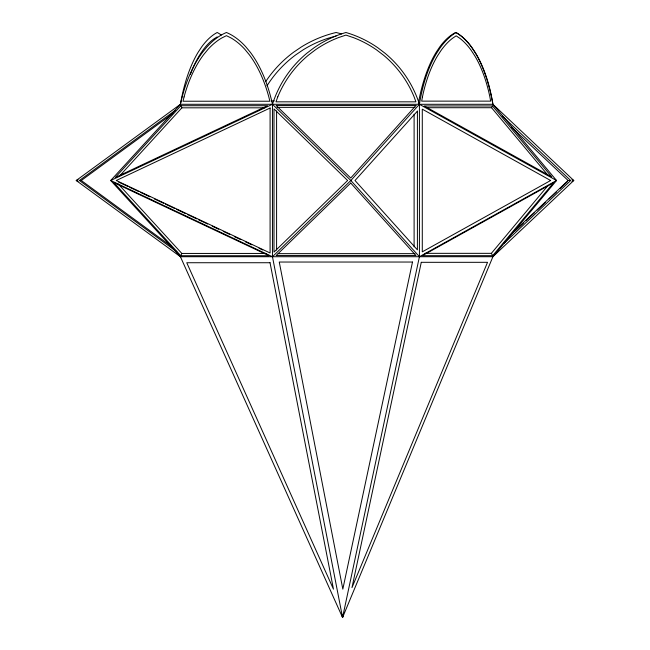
<?xml version="1.0" encoding="UTF-8"?>
<svg xmlns="http://www.w3.org/2000/svg" width="650" height="650" viewBox="0 0 650 650"><rect width="100%" height="100%" fill="white"/><g stroke="black" fill="none" stroke-linecap="round" stroke-linejoin="round"><path stroke-width="0.97" d="M343.192 614.518L342.566 617.5L180.416 256.717L110.703 180.505L180.416 104.293A118.211 65.138 -90 0 1 202.662 52.146L207.033 46.849A118.211 65.138 -90 0 1 226.436 32.5A118.211 65.138 -90 0 1 245.838 46.849L250.217 52.146A118.211 65.138 -90 0 1 272.464 104.293L350.862 180.505L419.421 256.717L342.566 617.5L342.087 615.526M180.757 255.71L269.027 255.71L113.912 182.626L180.757 255.71L181.821 253.443L266.029 253.443M427.188 107.713L491.554 107.713L492.529 105.958L551.753 176.889L424.141 105.958L492.529 105.958M425.092 253.338L491.368 253.338L547.714 185.859M492.668 255.669L553.548 182.764L422.37 255.669L492.668 255.669L491.368 253.338M419.421 104.293L350.862 180.505L272.464 256.717L342.566 617.5L492.903 256.717L556.538 180.505L492.903 104.293A109.176 54.592 -90 0 0 475.702 53.251L472.16 47.848A109.176 54.592 90 0 0 456.162 32.5A109.176 54.592 -90 0 0 440.156 47.848L436.613 53.251A109.176 54.592 -90 0 0 419.421 104.293L419.421 256.717L556.538 180.505L419.421 104.293A109.176 109.176 0 0 0 385.027 53.251L377.942 47.848A109.176 109.176 0 0 0 345.938 32.5A109.176 109.176 0 0 0 313.942 47.848L306.849 53.251A109.176 109.176 0 0 0 272.464 104.293L110.703 180.505L272.464 256.717L272.464 104.293M180.895 105.706L115.221 177.515L267.621 105.706L180.895 105.706L181.886 107.819L264.582 107.819M119.633 175.89L181.886 107.819M511.517 233.846L568.133 180.505L570.684 180.505L503.774 243.547M515.182 230.864L523.283 223.234M526.232 220.456L534.332 212.826M537.274 210.047L545.374 202.418M549.063 198.949L556.424 192.01M560.105 188.541L567.466 181.602M221.276 35.043A116.951 52.301 90 0 0 217.197 32.5A116.951 52.301 90 0 0 201.63 46.971L198.128 52.276A116.951 52.301 -90 0 0 180.416 104.293L76.221 180.505L180.416 256.717L492.903 256.717L573.779 180.505L492.903 104.293A118.211 52.869 90 0 0 487.077 80.047M176.776 251.729L79.397 180.505L175.134 110.476M79.397 180.505L81.274 180.505L172.924 113.466M217.197 36.887L213.704 39.073A112.718 50.407 90 0 0 202.629 50.562L199.249 55.681A112.718 50.407 90 0 0 190.385 74.457M571.959 181.399L573.779 180.505L571.959 179.611M78.081 179.709L76.221 180.505L78.081 181.301M336.082 36.018L328.031 38.277A113.555 113.352 -90 0 0 303.119 49.847L295.531 55.006A113.555 113.352 90 0 0 266.996 85.824M271.277 100.904L274.316 100.904M180.416 104.293L492.903 104.293M277.111 107.347L414.984 107.347M278.159 253.654L414.96 253.654M118.649 182.097L127.822 186.42M129.659 187.281L138.84 191.604M140.676 192.473L149.857 196.796M154.44 198.957L163.621 203.279M165.457 204.149L174.639 208.471M176.475 209.341L185.648 213.663M187.484 214.524L196.666 218.847M198.502 219.716L207.675 224.039M212.266 226.2L218.693 229.231M223.283 231.392L229.702 234.414M234.293 236.584L240.719 239.606M245.31 241.768L251.737 244.798M259.074 248.259L262.746 249.982M81.274 180.505L171.283 246.342M502.304 116.074L570.684 180.505M511.517 127.156L568.133 180.505M118.389 184.096L181.821 253.443M491.554 107.713L548.178 175.524M471.786 47.58L474.841 52.146A118.211 52.869 90 0 1 477.726 57.192M414.107 114.189L414.107 246.821M276.591 110.955L276.591 250.047M418.364 103.309A118.211 52.869 -90 0 1 436.247 52.146L439.798 46.849A118.211 52.869 90 0 1 455.544 32.5A118.211 52.869 -90 0 1 471.291 46.849M478.189 58.078A118.211 52.869 90 0 1 486.801 79.178M341.567 33.938A116.951 116.74 -90 0 0 336.082 32.5A116.951 116.74 90 0 0 301.34 46.971L293.516 52.276A116.951 116.74 -90 0 0 265.671 81.632M422.402 97.118L421.679 101.132L490.644 101.132L489.913 97.118A106.015 53.007 90 0 0 474.695 55.689L471.258 50.44A106.015 53.007 90 0 0 459.818 38.301L456.162 35.839L452.506 38.301A106.015 53.007 90 0 0 441.066 50.44L437.629 55.689A106.015 53.007 -90 0 0 422.402 97.118M412.498 262.039L342.826 589.136L279.264 262.039L412.498 262.039M421.273 262.316L351.975 587.633L487.532 262.316L421.273 262.316M184.064 96.923L183.007 101.229L269.864 101.229L268.816 96.923A115.147 63.44 90 0 0 249.218 54.632L244.961 49.465A115.147 63.44 -90 0 0 231.002 37.936L226.436 35.677L221.869 37.936A115.147 63.44 -90 0 0 207.919 49.465L203.653 54.632A115.147 63.44 -90 0 0 184.064 96.923M277.777 96.85L275.974 101.831L415.911 101.831L414.099 96.85A106.714 106.714 0 0 0 383.459 55.152L376.529 49.871A106.714 106.714 0 0 0 353.502 37.643L345.938 35.1L338.382 37.643A106.714 106.714 0 0 0 315.348 49.871L308.425 55.152A106.714 106.714 0 0 0 277.777 96.85M416 105.446L350.74 178.002L276.104 105.446L416 105.446M417.406 111.15L355.014 180.505L417.406 249.86L417.406 111.15M347.628 180.505L273.991 252.078L273.991 108.924L347.628 180.505M350.732 183.032L276.128 255.547L415.976 255.547L350.732 183.032M550.631 180.505L422.289 251.842L422.289 109.168L550.631 180.505M270.091 108.022L116.261 180.505L270.091 252.98L270.091 108.022M270.034 262.73L186.753 262.73L333.466 589.16L270.034 262.73"/></g></svg>
